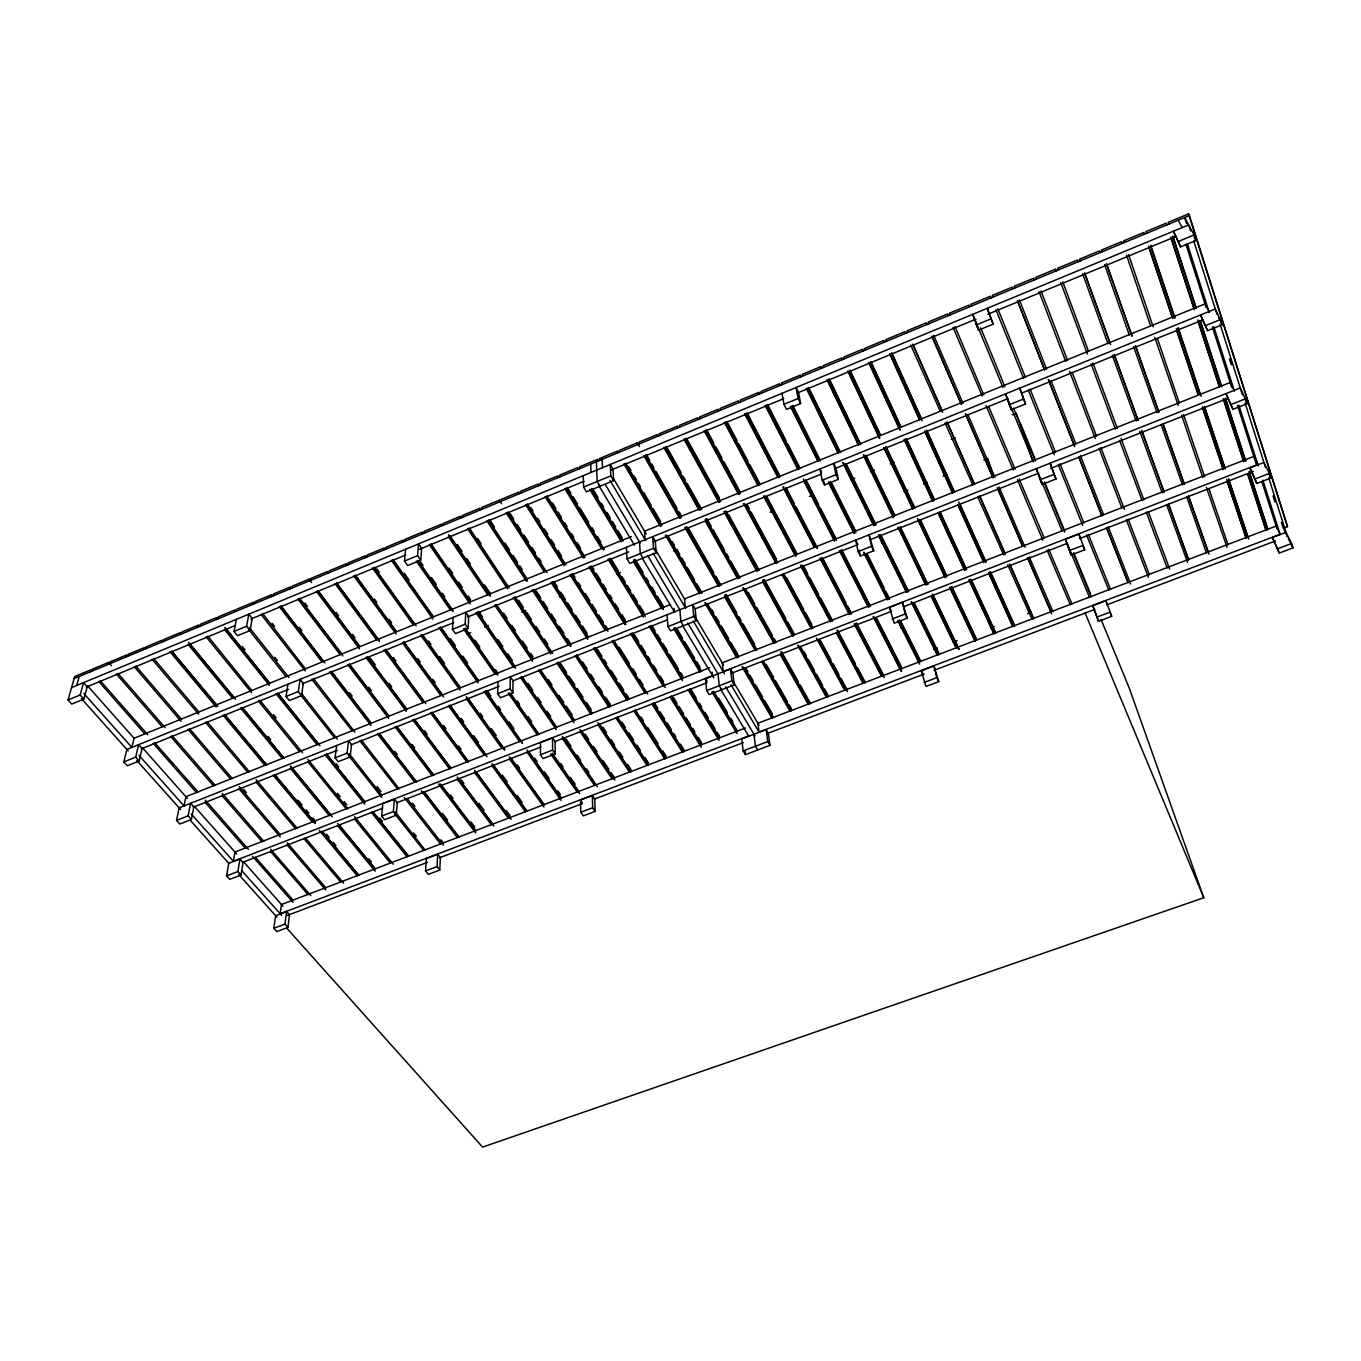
<?xml version="1.0" encoding="UTF-8"?>
<svg xmlns="http://www.w3.org/2000/svg" width="1361" height="1361" viewBox="0 0 1361 1361"><rect width="100%" height="100%" fill="white"/><g stroke="black" fill="none" stroke-linecap="round" stroke-linejoin="round"><path stroke-width="1.5" d="M540.147 485.077L540.147 483.206L558.01 475.789L558.027 477.66M540.453 754.76L540.453 742.579L552.498 737.917L555.118 741.728L555.22 753.892L543.107 758.553L540.453 754.76L552.583 750.081L552.498 737.917M538.361 485.826L538.361 483.938L520.582 491.321L520.565 493.209M518.779 493.958L518.813 492.07L501.103 499.419L501.052 501.307M512.859 692.885L513.063 680.823L510.29 676.791L510.069 688.853L512.859 692.885L500.457 697.768L497.65 693.753L497.956 681.674M499.283 502.039L499.334 500.15L481.709 507.466L481.641 509.371M479.872 510.103L479.957 508.197L462.4 515.496L462.298 517.401M468.15 628.493L468.694 616.55L465.751 612.297L465.19 624.223L468.15 628.493L455.442 633.614L452.447 629.36L453.128 617.401M460.545 518.133L460.647 516.227L443.159 523.492L443.04 525.397M439.756 870.053L440.437 857.634L437.732 854.198L426.35 858.519L425.568 870.955L428.324 874.374L439.756 870.053L437.034 866.617L437.732 854.198M441.287 526.129L441.406 524.206L424.003 531.436L423.849 533.359M422.114 534.073L422.267 532.168L404.932 539.364L404.761 541.287M420.719 560.188L421.638 548.415L418.525 543.89L417.572 555.645L420.719 560.188L407.688 565.564L404.523 561.038L405.578 549.249M396.272 815.154L397.276 802.786L394.418 799.145L382.781 803.653L381.658 816.056L384.568 819.679L396.272 815.154L393.38 811.53L394.418 799.145M403.026 542.001L403.196 540.079L385.929 547.258L385.741 549.181M384.006 549.895L384.21 547.973L367.011 555.101L366.789 557.04M350.151 756.971L351.529 744.654L348.501 740.809L347.106 753.126L350.151 756.971L338.191 761.684L335.129 757.856L336.592 745.522M365.071 557.755L365.309 555.815L348.178 562.927L347.94 564.883M346.221 565.581L346.477 563.641L329.43 570.718L329.158 572.675M287.851 927.419L289.536 914.813L286.627 911.53L275.62 915.715L273.833 928.321L276.793 931.605L287.851 927.419L284.908 924.136L286.627 911.53M327.457 573.372L327.712 571.433L310.733 578.476L310.444 580.432M301.547 695.607L303.299 683.392L300.101 679.326L298.314 691.524L301.547 695.607L289.298 700.541L286.048 696.475L287.92 684.243M308.76 581.147L309.049 579.191L292.139 586.217L291.815 588.173M290.131 588.871L290.454 586.914L273.612 593.906L273.272 595.88M241.016 875.004L243.058 862.415L239.978 858.961L228.733 863.316L226.589 875.906L229.703 879.359L241.016 875.004L237.903 871.533L239.978 858.961M271.588 596.577L271.928 594.604L255.153 601.562L254.796 603.535M253.112 604.233L253.486 602.26L236.78 609.201L236.389 611.174M250.016 630.568L252.227 618.489L248.825 614.185L246.596 626.247L250.016 630.568L237.477 635.74L234.041 631.436L236.355 619.34M234.721 611.872L235.113 609.898L218.475 616.805L218.066 618.779M191.408 819.492L193.857 806.954L190.608 803.296L188.124 815.817L191.408 819.492L179.856 824.034L176.556 820.394L179.125 807.839L1240.296 387.936L1247.391 403.605L1232.93 409.304L1225.938 393.618L1232.93 409.304M184.024 805.899L185.879 796.712L669.68 604.811M216.416 619.476L216.807 617.486L200.254 624.376L199.829 626.366M198.162 627.047L198.587 625.056L182.102 631.912L181.642 633.903M179.992 634.583L180.452 632.593L164.018 639.415L163.541 641.422M139.145 761.003L142.037 748.533L138.618 744.671L135.675 757.124L123.851 761.905L127.339 765.767L139.145 761.003L135.675 757.124M161.908 642.103L162.384 640.095L146.018 646.9L145.525 648.908M131.881 747.393L134.058 738.257L631.419 536.54M123.851 761.905L126.862 749.418L1215.305 308.998L1222.467 324.684L1207.598 330.672L1200.521 314.986L1207.598 330.672M143.892 649.588L144.385 647.581L128.087 654.352L127.56 656.359M125.944 657.04L126.454 655.015L110.224 661.769L109.68 663.777M108.063 664.457L108.591 662.433L111.364 665.631M83.821 699.112L87.223 686.727L83.582 682.627L80.146 694.995L68.05 699.996L71.742 704.079L83.821 699.112L80.146 694.995M91.885 671.177L92.429 669.153L108.591 662.433M90.268 671.841L90.813 669.816L74.719 676.519L68.05 699.996M76.692 685.485L79.244 676.417M639.5 446.493L637.39 442.818L619.238 450.355L619.34 452.209M1283.865 528.017L1287.506 526.639L1189.429 215.548L1188.527 213.898L1168.163 222.37L1169.031 224.004M74.14 678.544L1189.429 215.548M71.572 687.611L1188.663 224.888L1190.586 230.945M86.219 687.135L235.164 625.533M250.849 619.051L405.68 555.016M419.392 549.351L584.022 481.267M611.191 470.021L783.8 398.637M797.529 392.955L976.024 319.137M987.797 314.272L1176.091 236.389M234.041 631.436L246.596 626.247M404.523 561.038L417.572 555.645M583.597 487.085L610.766 475.857L610.221 464.492L613.028 469.256L613.59 480.654L586.472 491.831L583.597 487.085L583.274 475.652M783.97 404.336L798.124 398.484L796.049 387.511L798.55 392.529L800.625 403.536L786.505 409.355L783.97 404.336L782.014 393.312M976.279 324.922L991.012 318.831L987.32 308.284L993.173 324.139L978.457 330.213L972.707 314.323L1002.989 387.494M1178.779 241.288L1194.124 234.943L1195.894 240.557L1180.582 246.868L1173.437 231.183L1180.582 246.868M141.221 748.873L288.651 689.312M302.414 683.749L453.774 622.589M467.538 617.026L628.731 551.903M653.688 541.814L820.972 474.223M834.752 468.66L1007.94 398.688M1033.526 461.906L1005.49 393.89L1011.257 409.746L1025.565 403.996L1021.72 393.108L1202.784 319.954M286.048 696.475L298.314 691.524M452.447 629.36L465.19 624.223M627.064 558.929L653.535 548.245L652.668 536.659L655.321 541.151L656.189 552.753L629.769 563.403L627.064 558.929L626.4 547.292M822.18 480.229L835.96 474.666L833.664 463.42L835.994 468.15L838.308 479.412L824.562 484.941L822.18 480.229L819.985 468.95L821.568 472.097M1009.216 404.778L1023.54 399.011L1019.695 388.14L1021.72 393.108M1205.897 325.449L1220.817 319.427M466.789 634.226L470.719 632.644M484.516 627.098L488.446 625.499M521.926 612.042L525.873 610.46M559.354 596.986L563.301 595.403M616.465 574.019L620.412 572.437M673.593 551.035L677.523 549.453M770.105 512.229L774.035 510.647M809.489 496.374L813.436 494.792M850.846 479.752L854.793 478.17M870.547 471.825L874.494 470.243M890.247 463.897L894.194 462.315M951.305 439.348L955.235 437.766M1012.363 414.782L1016.293 413.2L1032.829 461.175M904.146 491.729L908.025 490.181M923.575 483.989L927.453 482.44M943.003 476.231L946.899 474.683M983.816 459.967L987.712 458.419L993.36 476.452M193.194 807.209L337.324 750.268M351.138 744.807L499.215 686.301M513.029 680.84L667.009 619.987M695.692 608.656L857.311 544.808M871.108 539.347L1038.63 473.152M1050.454 468.473L1227.843 398.382M176.556 820.394L188.124 815.817M335.129 757.856L347.106 753.126M497.65 693.753L510.069 688.853M667.979 626.57L693.787 616.397L692.647 604.641L695.148 608.877L696.305 620.65L670.531 630.789L667.979 626.57L667.043 614.764M858.11 551.579L871.533 546.305L869.033 534.839L873.745 550.763L860.356 556.037L858.11 551.579L855.712 540.113L857.94 544.553M1040.144 479.787L1054.077 474.308L1050.114 463.182L1055.983 478.987L1042.084 484.465L1036.299 468.66L1042.084 484.465M1231.348 404.387L1245.842 398.671M709.642 667.724L234.926 852.037L233.377 861.275L712.535 675.685L712.16 672.198M705.508 678.663L730.5 668.983L732.847 672.98L734.242 684.889L709.115 694.569L706.699 690.588L705.508 678.663L707.108 681.317M889.499 607.397L902.479 602.379L907.243 618.2L894.194 623.236L889.499 607.397L890.911 610.187M1078.865 534.073L1084.7 549.793L1071.175 555.016L1065.408 539.279L1078.865 534.073L1080.634 538.48M1249.908 467.827L1263.876 462.417L1269.422 473.39L1270.902 478.034L1256.849 483.444L1249.908 467.827L1256.849 483.444M242.394 862.432L382.764 808.145M396.612 802.786L540.929 746.968M554.778 741.609L707.005 682.729M731.503 673.253L891.625 611.31M903.483 606.734L1067.551 543.26M1079.409 538.684L1253.379 471.399M226.589 875.906L237.903 871.533M381.658 816.056L393.38 811.53M706.699 690.588L731.878 680.874L730.5 668.983M892.084 619.034L905.15 613.998L902.479 602.379M1069.355 550.61L1082.914 545.387L1084.7 549.793M1255.352 478.834L1269.422 473.39M933.527 649.537L937.457 648.057M953.125 642.069L957.055 640.589M990.366 627.88L994.279 626.383M1027.589 613.692L1031.519 612.195M745.556 727.948L281.438 904.504L280.162 913.758L748.601 735.995M580.518 800.013L592.29 795.556L594.774 799.145L595.148 811.377L583.308 815.851L580.79 812.262L580.518 800.013L582.185 802.412M766.141 729.581L741.745 738.836L743.157 750.864L745.437 754.623L769.969 745.369L768.37 733.375L766.141 729.581L767.74 741.575L769.969 745.369M921.295 670.718L933.935 665.92L938.733 681.64L926.007 686.437L921.295 670.718L923.268 674.665M1105.864 600.677L1111.682 616.329L1098.514 621.296L1092.764 605.645L1105.864 600.677L1107.548 604.828M1272.416 537.476L1286.009 532.321L1291.572 543.498L1292.95 547.871L1279.272 553.042L1272.416 537.476L1279.272 553.042M287.052 915.528L427.422 862.33M439.348 857.821L582.406 803.602M594.281 799.094L743.361 742.596M767.213 733.562L924.187 674.069M934.02 670.344L1094.856 609.388M1106.782 604.879L1275.563 540.912M273.833 928.321L284.908 924.136M425.568 870.955L437.034 866.617M580.79 812.262L592.647 807.771L592.29 795.556M743.157 750.864L767.74 741.575M924.017 682.473L936.759 677.659L933.935 665.92M1096.796 617.145L1109.998 612.161L1111.682 616.329M1277.877 548.687L1291.572 543.498M1101.066 619.459L1129.307 688.224L1203.787 897.75L482.594 1147.102L286.848 928.253M81.49 698.686L128.223 750.949M136.729 760.459L180.639 809.54M190.557 820.632L228.818 863.384M238.719 874.477L276.981 917.229M83.753 693.412L131.83 747.342M138.89 755.27L184.126 806.018M191.203 813.946L233.599 861.53M242.088 871.04L281.676 915.443M87.665 685.927L134.024 738.223M142.463 747.733L187.41 798.448M194.436 806.375L236.593 853.908M243.602 861.836L282.952 906.205M100.255 680.721L147.788 734.804M154.763 742.749L198.349 792.221M205.341 800.166L248.4 849.315M255.392 857.277L293.313 900.302M98.655 681.385L144.81 733.851M153.198 743.378L196.545 792.663M204.933 802.207L245.49 848.311M252.483 856.256L293.04 902.36M116.4 674.035L162.197 726.774M170.533 736.369L213.558 785.909M221.894 795.487L262.146 841.83M270.482 851.425L307.96 894.568M118.016 673.372L165.174 727.727M172.115 735.723L215.344 785.467M222.268 793.446L263.864 841.387M270.601 849.247L310.835 895.606M134.212 666.669L181.047 721.279M187.937 729.309L230.638 779.104M238.907 788.751L280.247 836.947M287.137 844.977L325.704 889.941M243.568 789.312L246.324 792.527M135.828 666.005L181.489 719.271M189.519 728.679L232.391 778.679M239.264 786.709L280.383 834.735M287.273 842.782L325.942 887.899M153.725 658.588L198.995 712.143M207.008 721.602L249.505 771.874M256.191 779.751L297.293 828.373M305.374 837.9L343.618 883.136M152.092 659.268L198.57 714.168M205.409 722.249L247.787 772.299M255.987 781.98L295.643 828.815M303.843 838.495L340.76 882.098M171.673 651.17L217.777 706.376M224.548 714.491L266.569 764.831M274.701 774.562L315.378 823.286M171.86 651.46L216.569 705.015M224.701 714.746L266.688 765.052M274.82 774.783L315.463 823.456M170.04 651.834L216.161 707.022M222.949 715.137L265.004 765.443M273.153 775.192L312.486 822.248M319.274 830.363L357.245 875.821M298.042 800.149L302.108 805.014M306.157 809.88L308.862 813.129M312.928 817.995L315.633 821.244M326.47 834.225L329.175 837.474M333.241 842.357L335.946 845.589M268.049 736.352L270.737 739.618M368.78 858.74L371.468 862.006M189.723 643.702L235.436 699.197M242.173 707.363L283.854 757.958M290.591 766.107L332.271 816.719M339.008 824.868L375.313 868.947M188.516 642.375L234.211 697.836M242.275 707.618L283.939 758.196M290.659 766.345L330.978 815.273M337.698 823.439L375.33 869.101M188.073 644.382L232.493 698.21M240.557 708.009L282.288 758.587M290.352 768.37L329.396 815.681M337.46 825.464L375.143 871.142M273.527 714.593L276.181 717.876M337.477 793.327L340.131 796.61M344.129 801.527L346.8 804.81M207.825 636.199L251.921 690.639M259.849 700.2L302.55 752.701M307.926 759.506L347.923 808.689M354.575 816.685L393.261 864.269M206.174 636.88L251.564 692.647M258.25 700.847L299.624 751.68M307.637 761.531L346.357 809.08M354.37 818.914L390.42 863.197M242.258 646.475L244.912 649.775M336.082 763.555L338.719 766.855M379.685 817.961L382.322 821.261M226.011 628.68L269.682 683.103M277.61 693.004L319.954 745.777M326.572 754.028L364.935 801.85M372.88 811.751L408.606 856.273L372.863 811.973M224.752 627.387L269.716 683.409M277.644 693.31L318.644 744.399M326.572 754.283L364.918 802.071M224.361 629.36L269.376 685.417M275.994 693.651L317.045 744.756M324.99 754.657L364.714 804.096M371.332 812.347L407.092 856.852M274.786 657.261L277.406 660.578M376.997 786.539L380.927 791.524M413.676 832.949L416.313 836.266M249.522 627.761L288.889 677.489M302.006 694.076L337.409 739.108M349.25 753.756L381.982 795.436M395.166 811.768L425.261 850.115M249.165 630.092L285.946 676.502M300.39 694.722L334.534 737.815M348.977 756.035L381.795 797.461M394.928 814.031L423.815 850.489M272.047 623.236L274.65 626.553M412.383 803.16L414.969 806.495M440.964 839.822L443.567 843.139M262.605 613.539L305.493 668.88M313.336 678.527L354.915 732.15M361.482 740.197L399.113 788.768M407.024 798.516L443.448 845.181M260.938 614.236L305.204 670.871M311.72 679.19L352.074 730.823M359.882 740.826L397.65 789.125M404.166 797.461L440.624 844.092M299.369 627.404L301.938 630.755M349.607 692.715L352.193 696.066M394.69 751.34L397.276 754.674M442.359 813.3L447.514 820.002M281.012 605.917L324.871 662.875M331.318 671.262L371.298 723.184M379.038 733.239L416.449 781.809M424.19 791.864L459.014 837.1M280.944 606.325L323.493 661.565M331.233 671.602L371.196 723.491M378.936 733.545L416.313 782.082M424.054 792.136L458.861 837.321M279.328 606.615L321.928 661.871M329.685 671.926L370.992 725.498M377.439 733.868L414.884 782.422M421.332 790.792L457.483 837.678M304.898 603.042L307.45 606.411M368.746 687.22L371.298 690.588M412.162 744.45L414.714 747.818M450.474 794.96L453.026 798.329M470.906 821.891L474.734 826.944M299.488 598.279L341.679 653.841M349.352 663.947L388.991 716.158M396.663 726.247L433.751 775.09M441.423 785.195L475.942 830.652M299.386 598.687L342.836 655.9M349.233 664.321L388.855 716.481M396.51 726.57L433.581 775.379M439.96 783.783L475.755 830.908M297.804 598.976L340.029 654.522M347.718 664.61L388.668 718.472M395.064 726.893L432.169 775.702M438.565 784.123L475.67 832.932M336.048 612.331L338.583 615.716M352.499 634.328L355.034 637.714M370.226 658.026L375.279 664.797M389.212 683.409L391.73 686.795M424.632 730.789L427.167 734.174M461.345 779.87L463.88 783.255M479.055 803.551L484.125 810.322M318.049 590.589L359.865 646.458M367.47 656.614L406.752 709.081M414.356 719.237L451.103 768.336M458.708 778.492L492.92 824.188M309.049 579.191L311.584 582.576M317.913 591.031L359.712 646.849M367.317 656.989L406.582 709.438M414.169 719.578L450.899 768.642M457.245 777.097L493.975 826.144M316.364 591.286L359.474 648.823M365.82 657.278L406.412 711.429M412.74 719.884L449.521 768.948M457.143 779.104L491.372 824.783M393.38 657.482L395.881 660.885M443.55 725.532L446.051 728.935M458.589 745.947L461.107 749.35M506.258 810.578L510.018 815.681M336.694 582.882L379.379 640.742M385.656 649.248L425.84 703.705M432.118 712.211L468.541 761.548M476.078 771.755L511.226 819.407M336.507 583.325L379.175 641.15M385.452 649.639L424.36 702.361M431.896 712.552L468.303 761.871M474.581 770.377L509.712 817.978M334.993 583.58L376.47 639.704M384.006 649.912L422.965 702.65M430.501 712.841L466.959 762.177M474.496 772.367L508.419 818.301M355.408 575.142L396.459 631.589M403.928 641.848L442.495 694.876M449.964 705.134L486.03 754.743M493.499 765.018L527.098 811.19M355.17 575.601L396.221 632.014M403.673 642.273L443.482 696.968M449.691 705.508L487 756.784M491.967 763.623L526.792 811.479M353.69 575.839L396.034 633.971M402.261 642.528L440.862 695.522M448.33 705.781L484.448 755.372M491.916 765.631L525.533 811.785M374.275 598.84L376.759 602.26M389.178 619.357L391.679 622.777M417.759 658.69L420.243 662.109M432.679 679.224L435.163 682.644M461.26 718.54L463.744 721.959M473.679 735.655L478.647 742.494M502.26 774.987L507.228 781.826M517.163 795.505L522.131 802.344M374.19 567.367L416.092 625.822M422.25 634.43L460.46 687.73M467.861 698.04L504.829 749.639M510.987 758.23L544.264 804.657M373.935 567.843L414.578 624.546M421.978 634.855L460.171 688.122M466.33 696.713L504.506 749.979M509.439 756.852L543.941 804.963M372.489 568.064L413.183 624.784M420.583 635.094L460.052 690.095M466.228 698.686L502.005 748.533M509.405 758.843L543.941 806.971M376.861 568.864L379.328 572.3M428.562 641.065L431.029 644.502M439.637 656.529L444.571 663.402M480.263 713.266L482.73 716.703M491.338 728.73L496.255 735.603M517.18 764.831L519.647 768.267M391.339 560.273L432.883 619.017M438.991 627.642L478.085 682.933M484.193 691.575L519.63 741.677M526.962 752.055L561.157 800.421M404.217 573.168L409.1 580.092M450.542 638.836L455.425 645.743M462.74 656.121L467.623 663.028M487.119 690.673L490.777 695.862M498.092 706.24L500.525 709.693M509.065 721.789L513.948 728.696M534.669 758.077L537.102 761.531M544.417 771.891L549.3 778.815M557.84 790.911L560.273 794.365M393.057 559.558L433.342 616.601M440.675 626.962L478.511 680.551M485.826 690.929L522.454 742.783M528.561 751.425L561.515 798.107M392.751 560.051L433.019 617.06M440.335 627.421L478.17 680.959M485.486 691.32L522.097 743.14M526.979 750.047L561.14 798.414M552.583 750.081L555.22 753.892M592.647 807.771L595.148 811.377M420.617 561.94L423.033 565.427M431.488 577.574L436.32 584.532M442.359 593.209L444.775 596.696M474.955 640.112L479.787 647.07M495.472 669.646L497.888 673.117M517.197 700.915L519.613 704.386M528.068 716.549L531.692 721.755M560.664 763.453L563.08 766.923M570.327 777.352L575.159 784.293M418.048 560.409L453.111 610.8M465.19 628.17L497.837 675.09M511.124 694.212L538.922 734.174M552.226 753.279L578.816 791.507M417.708 560.919L452.737 611.276M464.833 628.629L496.238 673.78M509.541 692.868L538.531 734.549M553.042 755.389L579.616 793.582M416.33 561.106L450.202 609.745M463.523 628.85L494.979 674.001M508.282 693.106L537.323 734.804M550.627 753.909L577.234 792.119M449.113 568.115L452.686 573.355M458.674 582.083L462.247 587.323M468.235 596.05L470.617 599.538M478.987 611.769L482.577 617.009M498.109 639.704L502.889 646.696M507.67 653.688L512.451 660.663M528 683.375L532.78 690.35M537.561 697.342L541.151 702.582M547.122 711.31L550.712 716.549M566.244 739.244L571.025 746.236M576.996 754.964L580.586 760.204M586.557 768.931L588.956 772.436M431.029 543.839L470.532 601.494M477.711 611.974L514.815 666.124M521.995 676.604L556.7 727.267M563.879 737.747L597.394 786.658M430.637 544.383L470.123 601.987M477.303 612.45L515.581 668.302M521.569 677.029L556.258 727.659M562.246 736.386L595.744 785.246M429.293 544.553L470.021 603.927M476.027 612.654L513.148 666.771M520.344 677.251L556.275 729.632M562.263 738.36L594.604 785.501M448.518 534.737L489.977 596.152M495.897 604.93L532.61 659.319M539.705 669.85L574.053 720.735M579.973 729.496L613.148 778.628M448.398 536.659L487.527 594.57M494.638 605.101L532.593 661.276M538.514 670.054L574.087 722.708M580.024 731.486L612.042 778.883M457.364 544.553L462.094 551.579M466.823 558.588L470.379 563.862M484.567 584.924L490.487 593.702M503.502 613.011L507.058 618.285M511.787 625.294L515.343 630.568M522.437 641.099L527.166 648.125M530.722 653.399L533.087 656.904M548.466 679.717L552.022 684.991M559.116 695.522L563.845 702.548M566.21 706.053L572.13 714.831M585.145 734.14L588.701 739.414M593.43 746.423L596.986 751.697M602.889 760.476L608.809 769.254M611.174 772.759L614.73 778.033M450.134 535.928L490.419 595.642M496.34 604.42L533.07 658.86M540.181 669.391L574.529 720.326M581.64 730.857L614.815 780.023M467.572 528.714L507.483 588.718M513.352 597.53L550.899 653.995M556.768 662.824L590.81 713.998M597.853 724.579L629.531 772.214M477.609 538.446L481.131 543.737M518.609 600.201L523.287 607.261M526.809 612.552L531.488 619.612M536.166 626.672L539.688 631.963M544.366 639.024L547.888 644.314M560.766 663.743L566.618 672.555M568.966 676.094L574.818 684.906M577.149 688.445L583.018 697.257M586.523 702.565L591.201 709.625M602.923 727.267L606.428 732.558M611.123 739.618L614.628 744.909M619.306 751.97L622.828 757.26M627.506 764.321L631.028 769.611M469.324 528L509.184 588.02M515.053 596.85L552.566 653.331M558.435 662.161L592.443 713.351M599.469 723.95L631.13 771.619M468.847 528.578L507.534 586.778M514.56 597.36L550.899 652.038M557.925 662.62L591.916 713.776M597.785 722.606L630.602 771.993M489.824 519.885L494.451 526.996M504.88 542.954L509.524 550.048M512.995 555.373L517.639 562.467M519.953 566.023L522.267 569.561M536.166 590.861L540.81 597.955M543.124 601.494L547.751 608.588M551.239 613.913L555.866 621.007M559.354 626.332L563.981 633.426M567.452 638.751L570.94 644.076M582.525 661.82L587.152 668.914M590.64 674.239L594.111 679.564M598.738 686.659L602.225 691.983M605.696 697.291L610.34 704.403M621.926 722.13L625.397 727.455M628.867 732.779L633.511 739.874M636.982 745.199L640.453 750.523M645.097 757.618L648.568 762.943M488.599 520.021L526.877 578.578M533.835 589.228L570.957 646.016M576.758 654.896L610.409 706.359M617.367 717.009L648.687 764.933M488.072 520.617L527.507 580.909M533.308 589.772L570.429 646.509M576.213 655.39L609.864 706.801M616.822 717.451L648.125 765.324M486.847 520.753L526.316 581.062M532.134 589.925L568.132 644.91M575.091 655.56L608.775 707.005M615.733 717.638L647.087 765.528M499.334 500.15L501.631 503.723M507.381 512.621L545.234 571.45M552.124 582.151L587.697 637.407M594.587 648.108L627.863 699.809M634.753 710.493L665.733 758.621M506.173 512.74L544.094 571.586M550.984 582.287L587.748 639.347M593.498 648.261L626.809 699.979M633.699 710.68L664.729 758.826M510.273 513.692L513.709 519.034M517.163 524.393L520.6 529.735M524.036 535.094L528.612 542.222M532.066 547.564L535.502 552.923M538.939 558.265L541.236 561.838M553.842 581.453L557.278 586.812M560.715 592.154L565.308 599.282M567.588 602.855L572.181 609.983M575.618 615.342L580.211 622.47M582.491 626.043L587.084 633.171M597.394 649.231L601.987 656.359M604.284 659.932L606.581 663.487M611.157 670.633L616.89 679.547M619.187 683.12L623.763 690.248M626.06 693.821L629.497 699.163M640.963 716.992L643.26 720.564M647.836 727.693L658.163 743.752M662.739 750.881L666.192 756.24M507.942 512.008L546.969 572.675M552.702 581.589L588.275 636.897M595.165 647.598L628.459 699.35M635.332 710.051L666.329 758.213M530.79 507.466L533.053 511.055M537.595 518.218L539.858 521.807M544.4 528.97L547.803 534.363M551.205 539.739L554.607 545.115M558.01 550.49L561.413 555.866M572.743 573.798L575.005 577.387M578.408 582.763L580.688 586.353M585.213 593.515L589.755 600.694M592.018 604.284L596.56 611.446M598.823 615.036L603.365 622.215M605.628 625.788L607.891 629.377M619.238 647.309L629.445 663.436M632.848 668.829L636.233 674.205M639.636 679.581L643.038 684.957M654.386 702.888L657.788 708.264M660.051 711.854L664.593 719.016M666.856 722.606L671.398 729.785M673.661 733.375L675.924 736.947M680.466 744.127L683.868 749.503M527.37 503.978L565.972 564.951M571.637 573.917L607.976 631.317M613.641 640.282L647.7 694.093M653.382 703.059L684.022 751.476M526.758 504.608L564.22 563.743M571.025 574.495L606.206 630.058M613.011 640.81L645.931 692.766M652.736 703.518L683.392 751.901M525.601 504.71L564.237 565.666M569.919 574.614L605.152 630.194M611.957 640.946L644.91 692.936M651.732 703.688L682.422 752.089M546.884 495.897L585.043 557.21M590.657 566.227L625.465 622.113M632.202 632.933L664.746 685.229M671.483 696.032L701.8 744.722M546.22 496.544L584.379 557.806M589.994 566.805L625.907 624.461M631.521 633.477L665.206 687.509M670.82 696.526L701.119 745.165M545.098 496.629L583.308 557.908M588.922 566.925L624.886 624.597M630.5 633.597L663.096 685.859M669.833 696.679L701.306 747.138M552.481 503.026L555.849 508.436M558.095 512.042L561.447 517.452M564.815 522.862L567.061 526.452M571.552 533.665L573.781 537.272M577.149 542.682L580.518 548.092M591.729 566.108L593.974 569.715M596.203 573.321L600.694 580.535M602.94 584.141L606.308 589.551M609.66 594.944L611.906 598.551M615.274 603.961L618.643 609.371M621.994 614.781L625.362 620.191M634.328 634.6L638.819 641.814M641.065 645.42L645.539 652.634M647.785 656.24L650.031 659.83M653.399 665.24L656.768 670.65M660.119 676.06L663.487 681.47M673.576 697.683L676.944 703.093M679.19 706.699L683.664 713.913M685.91 717.519L690.401 724.715M692.647 728.322L694.876 731.929M698.244 737.339L701.613 742.749M567.554 487.731L570.871 493.158M573.1 496.782L577.523 504.029M579.752 507.653L588.615 522.148M591.933 527.592L594.162 531.215M597.479 536.642L600.813 542.086M610.783 558.401L618.54 571.076M621.875 576.52L625.192 581.947M627.421 585.57L630.738 591.014M632.95 594.638L637.39 601.885M639.602 605.509L644.042 612.756M651.8 625.431L655.134 630.875M657.346 634.498L660.663 639.925M662.892 643.549L667.315 650.796M669.544 654.42L678.407 668.931M680.619 672.555L682.848 676.179M690.605 688.853L696.151 697.921M699.469 703.348L701.681 706.971M705.015 712.415L708.332 717.842M710.561 721.466L714.984 728.713M717.213 732.337L719.425 735.961M566.482 487.799L604.216 549.419M609.762 558.486L645.267 616.482M650.83 625.55L683.001 678.118M689.67 688.989L719.629 737.934M565.768 488.463L603.501 550.048M609.048 559.099L643.447 615.24M650.116 626.111L682.286 678.629M688.955 689.5L718.914 738.394M564.696 488.531L601.358 548.313M608.027 559.184L643.566 617.162M649.129 626.23L682.456 680.585M688.003 689.636L719.118 740.367M590.895 489.45L621.603 540.419M633.665 560.46L663.283 609.609M674.256 627.812L700.575 671.517M712.637 691.541L736.777 731.606M589.772 489.365L621.399 541.831M633.392 561.719L661.752 608.758M673.746 628.663L699.928 672.079M711.922 691.966L737.016 733.579M592.664 488.701L598.142 497.82M601.443 503.281L603.621 506.921M606.921 512.382L610.204 517.86M612.399 521.501L615.682 526.962M617.877 530.603L622.249 537.884M635.4 559.745L643.072 572.505M646.356 577.966L648.551 581.606M651.834 587.067L655.134 592.545M657.312 596.186L663.896 607.108M677.046 628.969L682.524 638.071M684.702 641.729L694.569 658.112M696.764 661.752L700.047 667.23M718.676 698.193L727.437 712.773M730.738 718.234L732.916 721.874M591.559 488.633L623.151 541.117M634.039 559.218L663.47 608.078M675.447 627.982L701.595 671.432M713.572 691.337L737.543 731.146M600.014 486.251L597.156 481.488L596.407 461.736M642.97 558.095L640.282 553.604L639.517 541.984M683.392 625.72L680.874 621.501L679.837 609.711M721.67 689.738L719.271 685.74L717.996 673.831M757.686 749.996L755.44 746.219L753.926 734.208M598.585 485.179L634.481 545.2M642.086 557.925L674.716 612.467M682.337 625.192L713.879 677.931M720.411 688.836L748.686 736.131M605.39 484.652L640.078 542.92M647.666 555.662L680.177 610.306M687.764 623.049L718.115 674.052M725.702 686.795L754.981 735.961M610.766 475.857L613.59 480.654M653.535 548.245L656.189 552.753M693.787 616.397L696.305 620.65M731.878 680.874L734.242 684.889M610.034 480.45L645.692 540.657M653.246 553.417L685.655 608.146M693.208 620.905L724.528 673.797M731.01 684.753L759.098 732.167M612.875 477.558L646.186 534.005M654.794 548.568L684.889 599.555M694.552 615.955L723.576 665.104M733.256 681.504L759.047 725.209M624.869 463.897L661.021 526.044M666.346 535.179L699.316 591.831M705.696 602.804L737.611 657.635M742.919 666.771L772.708 717.945M623.916 463.931L660.119 526.095M665.427 535.247L699.503 593.753M704.828 602.889L736.777 657.737M742.102 666.873L771.908 718.081M628.799 466.806L630.926 470.464M634.107 475.959L636.233 479.616M638.36 483.274L640.487 486.932M643.668 492.41L651.102 505.203M653.229 508.861L660.663 521.671M672.351 541.78L674.478 545.438M677.659 550.916L679.785 554.573M681.912 558.231L685.11 563.726M687.22 567.384L694.671 580.177M696.798 583.835L702.106 592.988M711.667 609.439L713.793 613.096M715.92 616.754L719.101 622.232M721.228 625.89L728.662 638.7M730.789 642.358L738.223 655.151M745.658 667.945L747.784 671.602M749.911 675.26L753.092 680.755M755.219 684.413L762.653 697.206M764.78 700.864L772.231 713.657M625.72 463.182L661.871 525.38M668.268 536.353L701.238 593.056M707.618 604.029L738.462 657.091M744.841 668.064L773.558 717.451M646.56 454.931L649.707 460.443M651.8 464.118L653.909 467.793M656.002 471.467L676.995 508.231M679.088 511.906L681.198 515.581M688.53 528.459L713.725 572.573M715.818 576.247L721.058 585.434M726.315 594.638L736.811 613.011M738.904 616.686L740.996 620.361M743.106 624.053L754.64 644.263M766.192 664.491L773.524 677.353M775.634 681.027L787.168 701.255M789.278 704.93L791.37 708.605M645.641 454.931L681.368 517.469M686.607 526.656L720.224 585.502M725.481 594.706L757.005 649.877M763.3 660.902L791.66 710.561M644.757 455.68L680.466 518.15M685.723 527.336L719.34 586.132M724.596 595.318L756.104 650.439M762.415 661.463L790.775 711.071M643.838 455.68L679.581 518.184M684.838 527.37L718.506 586.2M724.818 597.224L755.304 650.524M761.616 661.565L790.009 711.191M663.845 447.412L699.146 510.239M705.372 521.331L737.577 578.612M742.766 587.85L773.916 643.294M780.142 654.386L808.179 704.266M666.533 446.663L681.044 472.522M683.12 476.231L685.195 479.923M687.254 483.614L701.766 509.49M706.954 518.728L711.088 526.129M713.164 529.82L724.562 550.15M726.638 553.842L728.713 557.551M730.772 561.242L740.112 577.864M748.397 592.664L754.606 603.74M756.682 607.448L772.231 635.162M774.29 638.853L776.365 642.562M781.554 651.8L798.124 681.368M800.2 685.059L810.561 703.535M665.665 446.646L700.932 509.507M706.121 518.762L739.312 577.915M745.539 589.024L775.617 642.63M780.789 651.885L809.846 703.637M664.712 447.412L699.979 510.222M705.168 519.443L738.377 578.561M743.548 587.799L774.681 643.209M780.908 654.301L808.91 704.164M684.77 439.11L719.595 502.26M724.715 511.532L757.482 570.957M762.602 580.245L793.327 635.961M798.448 645.25L827.114 697.24M683.937 439.093L718.795 502.26M723.916 511.549L756.716 571.008M762.875 582.151L792.595 636.029M797.716 645.318L826.433 697.342M686.59 438.361L719.323 497.803M728.526 514.526L759.217 570.276M764.338 579.565L785.807 618.575M787.866 622.3L793.99 633.443M804.232 652.021L806.273 655.747M808.315 659.456L814.456 670.599M816.498 674.324L822.639 685.468M824.681 689.176L827.743 694.756M685.757 438.327L720.581 501.529M725.702 510.834L758.468 570.31M763.572 579.599L794.297 635.366M800.438 646.509L828.083 696.696M1194.124 234.943L1184.665 217.522L1186.588 223.578M1194.073 237.188L1195.894 240.557M706.75 430.025L713.81 443.091M715.835 446.833L721.891 458.045M723.899 461.77L740.061 491.661M747.121 504.727L749.145 508.47M751.153 512.212L776.399 558.912M786.488 577.591L803.653 609.337M805.661 613.079L811.717 624.291M820.802 641.099L830.908 659.779M832.915 663.505L838.971 674.716M840.996 678.458L847.052 689.653M705.951 429.974L740.299 493.516M746.372 504.727L777.692 562.654M783.749 573.866L813.061 628.067M819.118 639.279L847.41 691.609M704.913 430.774L739.278 494.264M744.331 503.587L776.672 563.335M782.728 574.546L812.041 628.68M818.097 639.891L845.385 690.299M704.113 430.739L738.513 494.247M743.565 503.587L775.94 563.352M782.014 574.563L811.343 628.731M816.413 638.071L844.739 690.367M1178.201 220.21L1182.165 227.576M724.341 422.284L758.043 485.69M763.997 496.884L795.709 556.564M800.676 565.904L830.414 621.858M836.369 633.035L863.129 683.392M727.982 423.526L736.93 440.42M738.938 444.179L747.887 461.09M749.877 464.833L759.846 483.614M766.821 496.765L796.695 553.093M803.653 566.244L807.651 573.764M809.642 577.506L818.607 594.417M820.598 598.177L832.541 620.701M837.525 630.092L855.44 663.896M857.447 667.656L865.409 682.678M726.179 421.519L759.846 484.958M765.784 496.153L796.491 554.012M802.429 565.206L832.132 621.177M837.083 630.517L864.796 682.763M725.141 422.403L758.043 484.346M764.031 495.608L795.93 555.679M800.914 565.053L830.822 621.365M836.811 632.627L863.742 683.307M1218.793 317.708L1222.467 324.684M1167.006 224.854L1166.139 223.204L1145.86 231.625L1146.694 233.292M1208.976 311.55L1204.995 303.911L644.536 531.215L645.131 539.705M745.403 413.914L778.611 477.643M783.494 487.017L814.763 546.986M820.615 558.231L849.927 614.474M854.81 623.831L882.149 676.315M744.688 413.863L777.931 477.609M782.83 486.983L814.116 546.986M819.985 558.248L849.315 614.491M854.198 623.882L881.588 676.383M747.257 413.149L779.445 475.023M786.284 488.157L794.075 503.162M796.032 506.904L817.502 548.16M823.354 559.422L845.793 602.549M847.733 606.291L851.646 613.794M856.511 623.168L883.833 675.685M746.543 413.081L779.751 476.877M785.603 488.123L816.855 548.16M821.738 557.551L851.033 613.828M855.916 623.202L884.242 677.625M1244.617 398.229L1247.391 403.605M1234.155 390.369L1230.14 382.509L684.515 598.925L685.298 607.55M766.992 404.625L799.741 468.762M805.508 480.076L836.317 540.436M841.132 549.861L870.019 606.445M875.786 617.758L901.782 668.693M765.801 405.476L798.55 469.545M803.364 478.97L834.191 539.262M839.958 550.576L868.862 607.108M873.677 616.533L901.611 671.177M765.137 405.391L797.92 469.494M803.705 480.807L834.548 541.134M839.363 550.559L868.284 607.125M873.116 616.55L901.067 671.211M767.672 404.693L785.943 440.522M787.866 444.298L799.4 466.908M807.107 481.998L818.641 504.625M820.564 508.402L835.96 538.565M841.727 549.878L870.581 606.428M876.348 617.741L901.373 666.754M1269.047 474.36L1270.902 478.034M1144.669 234.126L1143.835 232.476L1123.659 240.846L1124.458 242.513M1287.506 526.639L1188.527 213.898M792.902 405.697L820.394 460.664M831.775 483.41L855.474 530.79M866.855 553.536L883.918 587.663M885.807 591.457L889.601 599.027M900.982 621.773L920.887 661.582M792.289 405.612L819.798 460.596M830.244 481.454L855.865 532.661M866.294 553.519L889.073 599.027M899.519 619.901L920.393 661.616M791.047 406.463L818.573 461.413M829.019 482.253L854.64 533.393M864.133 552.345L887.865 599.708M898.311 620.548L919.202 662.229M790.418 406.378L817.978 461.345M828.424 482.185L854.079 533.376M863.589 552.328L887.338 599.708M897.801 620.565L919.645 664.151M1284.069 529.888L1287.319 536.455M1288.323 538.548L1292.95 547.871M798.124 398.484L800.625 403.536M835.96 474.666L838.308 479.412M871.533 546.305L873.745 550.763M905.15 613.998L907.243 618.2M936.759 677.659L938.733 681.64M808.757 387.698L840.503 452.498M846.117 463.931L876.008 524.904M881.605 536.336L908.706 591.61M914.303 603.042L939.532 654.488M808.162 387.579L839.958 452.413M845.572 463.846L875.48 524.853M880.159 534.397L908.212 591.593M913.826 603.025L939.056 654.505M806.869 388.48L838.682 453.23M843.361 462.757L874.221 525.618M878.9 535.145L906.953 592.29M911.632 601.8L937.831 655.134M806.29 388.361L838.121 453.162M842.799 462.689L873.694 525.567M878.372 535.094L906.46 592.273M911.155 601.8L937.355 655.151M826.995 379.787L858.349 444.928M863.878 456.428L893.394 517.741M898.005 527.319L925.667 584.805M931.196 596.288L956.102 648.023M1122.451 243.347L1121.651 241.68L1101.559 250.033L1102.325 251.7M829.427 379.141L860.713 444.281M866.225 455.782L894.755 515.173M900.267 526.673L927.879 584.158M933.391 595.642L959.148 649.299M828.849 378.936L859.948 443.669M865.443 455.101L894.704 516.023M900.199 527.456L927.641 584.567M932.217 594.094L958.739 649.299M827.539 379.923L858.876 445.03M863.469 454.608L892.952 515.887M898.481 527.37L926.126 584.822M931.656 596.322L956.528 648.023M848.26 371.247L879.801 438.174M884.293 447.735L913.129 508.929M917.637 518.507L944.67 575.873M950.08 587.357L975.31 640.895M847.767 371.111L879.325 438.072M883.833 447.65L912.704 508.878M918.114 520.344L945.163 577.745M949.672 587.323L974.918 640.895M850.149 370.464L880.737 435.52M886.147 446.986L914.932 508.214M920.342 519.698L946.422 575.193M951.832 586.676L976.126 638.326M849.655 370.328L880.278 435.418M885.688 446.901L914.507 508.146M919.9 519.647L946.916 577.064M951.424 586.642L976.637 640.248M869.101 362.604L900.148 429.906M904.589 439.518L932.965 501.052M938.29 512.587L964.898 570.276M969.321 579.888L994.159 633.733M868.658 362.468L899.723 429.787M904.163 439.416L932.557 500.967M937.882 512.519L964.524 570.225M968.964 579.837L993.802 633.716M871.006 361.822L901.118 427.235M906.426 438.769L933.884 498.415M940.077 511.872L966.65 569.596M971.958 581.13L995.878 633.069M870.564 361.669L900.693 427.116M906.018 438.667L934.378 500.253M939.685 511.804L966.276 569.544M970.716 579.157L995.537 633.052M1100.317 252.534L1099.552 250.866L1079.545 259.168L1080.294 260.853M890.043 353.945L919.713 419.681M924.953 431.267L952.87 493.141M958.11 504.744L983.408 560.8M988.647 572.403L1013.077 626.536M889.635 353.775L919.338 419.545M924.578 431.148L952.513 493.039M957.753 504.642L983.952 562.671M989.192 574.274L1012.771 626.502M891.948 353.162L921.584 418.916M926.807 430.518L954.69 492.41M959.913 504.012L986.044 562.042M990.4 571.722L1014.796 625.873M891.557 352.992L922.077 420.719M926.433 430.382L954.333 492.308M958.688 501.988L985.721 561.974M990.076 571.654L1014.489 625.839M910.713 345.048L940.264 411.328M945.061 422.846L972.86 485.179M977.691 496.731L1003.755 555.169M1007.752 564.798L1032.08 619.306M912.993 344.452L942.135 410.563M947.273 422.233L974.68 484.465M979.818 496.136L1004.673 552.532M1010.679 566.142L1033.799 618.643M912.636 344.265L942.646 412.349M946.933 422.08L974.374 484.346M979.512 496.016L1005.235 554.386M1009.522 564.117L1033.543 618.592M1078.286 261.686L1077.555 260.002L1057.65 268.27L1058.348 269.954M932.166 336.405L961.495 404.353M965.681 414.05L992.492 476.18M997.528 487.816L1022.655 546.067M1027.691 557.704L1051.151 612.059M931.86 336.218L961.206 404.2M965.391 413.897L993.071 478M997.256 487.714L1022.417 545.982M1027.436 557.636L1051.764 613.947M933.782 335.418L963.078 403.434M968.113 415.088L994.891 477.269M999.076 486.983L1025.037 547.224M1029.222 556.938L1052.887 611.395M953.108 327.423L982.2 395.932M986.062 405.527L1013.264 469.97M1017.382 479.735L1042.917 540.266M1047.034 550.031L1070.29 604.777M955.048 326.606L983.833 394.996M988.784 406.718L1015.102 469.239M1019.202 479.004L1044.091 537.714M1048.821 549.334L1072.043 604.114M1056.357 270.788L1055.66 269.087L1035.84 277.321L1036.504 279.022M1085.142 613.079L1203.787 897.75M1038.392 473.696L1062.022 530.739M1065.408 539.279L1071.175 555.016M1067.517 544.366L1089.515 597.462M1092.764 605.645L1098.514 621.296M1020.342 423.033L1034.87 458.385M1044.55 481.964L1064.727 531.062M1073.608 552.668L1090.569 593.923M980.669 327.814L1004.894 386.728M1013.571 408.13L1035.381 461.175M1044.261 482.781L1064.625 532.015M1073.353 553.502L1091.114 596.713M991.012 318.831L993.173 324.139M1023.54 399.011L1025.565 403.996M1054.077 474.308L1055.983 478.987M995.895 309.627L1023.659 378.46M1028.236 390.029L1054.265 454.744M1058.212 464.543L1082.675 525.346M1086.622 535.145L1108.807 590.147M997.851 308.811L1025.565 377.678M1030.141 389.263L1055.473 452.209M1060.066 463.812L1083.815 522.794M1088.409 534.448L1110.576 589.466M1034.53 279.856L1033.85 278.154L1014.115 286.337L1014.762 288.056M1017.569 300.951L1044.636 369.937M1048.514 379.787L1074.033 444.826M1101.883 515.768L1078.678 456.65L1101.798 515.632M1106.527 527.592L1128.184 582.763L1106.442 527.456M1017.433 300.696L1044.533 369.716M1048.395 379.566L1074.714 446.612M1019.406 299.896L1046.558 369.154M1051.083 380.774L1075.888 444.077M1080.43 455.731L1103.686 515.053M1108.245 526.758L1130.651 583.971M1039.089 291.747L1065.714 361.363M1069.508 371.281L1095.248 438.463M1099.042 448.364L1121.838 508.01M1126.347 519.749L1148.361 577.234M1041.063 290.931L1067.636 360.597M1072.111 372.251L1096.405 435.928M1100.896 447.633L1124.407 509.269M1128.167 519.034L1149.399 574.699M1012.788 288.872L1012.159 287.154L992.509 295.32L993.122 297.038M1060.797 282.663L1087.388 353.962M1091.08 363.863L1115.459 429.208M1119.576 440.437L1142.066 500.508M1146.336 512.161L1167.16 567.945M1062.771 281.846L1088.596 351.444M1093.002 363.081L1117.347 428.46M1121.022 438.378L1143.869 499.946M1148.31 511.685L1169.694 569.136M1082.624 273.629L1107.922 343.584M1112.294 355.272L1136.163 420.974M1139.752 431.148L1162.175 492.835M1166.564 504.608L1187.541 562.348M1084.615 272.812L1110.61 344.52M1114.234 354.489L1138.051 420.226M1141.675 430.195L1164.063 491.95M1188.612 559.677L1168.384 503.91L1188.544 559.83M1085.329 275.092L1109.861 342.802M1114.2 354.745L1138.017 420.447M1142.338 432.39L1163.995 492.121M991.165 297.855L990.553 296.137L970.988 304.252L971.567 305.987M1106.561 263.728L1132.012 335.844M1135.533 345.847L1158.857 411.958M1163.111 423.969L1184.308 484.074M1188.544 496.084L1209.044 554.182M1106.493 264.051L1131.927 336.116M1135.465 346.119L1158.772 412.196M1163.009 424.207L1184.206 484.261M1188.442 496.272L1208.228 552.328M1104.571 264.544L1129.273 334.908M1133.594 346.647L1156.969 412.706M1161.222 424.717L1182.454 484.788M1186.707 496.799L1206.441 553.008M1128.575 254.524L1153.175 326.844M1157.428 338.566L1179.255 402.839M1183.509 414.595L1204.655 476.826M1208.925 488.633L1227.996 544.825M1126.568 255.358L1150.538 325.636M1154.791 337.358L1178.184 405.357M1181.62 415.36L1202.818 477.558M1206.39 487.357L1227.027 547.36M1007.531 398.841L1011.257 409.746M975.48 321.366L978.457 330.213M969.61 306.803L969.032 305.068L949.57 313.149L950.114 314.884M1150.726 245.354L1174.883 317.793M1178.235 327.848L1201.065 396.255M1204.417 406.327L1225.223 468.694M1228.575 478.749L1248.7 539.109M1150.555 245.712L1174.713 318.1M1178.065 328.154L1200.215 394.503M1204.91 408.589L1225.036 468.916M1228.388 478.97L1247.85 537.272M1148.701 246.188L1172.91 318.593M1176.278 328.647L1198.48 395.013M1202.512 407.075L1223.352 469.409M1226.72 479.48L1246.217 537.799M1149.211 248.553L1172.076 316.875M1176.789 330.944L1198.292 395.268M1202.324 407.33L1223.182 469.63M1227.214 481.692L1246.03 537.969M1170.936 236.984L1194.584 309.781M1197.867 319.903L1219.541 386.626M1223.488 398.756L1243.852 461.447M1247.799 473.577L1266.189 530.195M1171.379 239.383L1193.716 308.079M1198.309 322.234L1219.32 386.898M1223.267 399.028L1243.631 461.685M1247.561 473.798L1265.951 530.382M1172.944 236.065L1196.387 308.437M1200.283 320.498L1221.77 386.83M1225.683 398.875L1245.876 461.192M1249.126 471.246L1268.01 529.531M1172.757 236.525L1195.69 307.28M1200.266 321.434L1221.242 386.15M1225.172 398.28L1245.485 460.954M1249.415 473.084L1267.772 529.701M1187.319 243.738L1209.248 312.418M1213.774 326.555L1234.427 391.185M1238.935 405.34L1258.296 465.938M1262.804 480.076L1280.225 534.618M1185.941 244.385L1206.101 307.382M1212.379 326.98L1231.705 387.409M1237.523 405.544L1256.22 463.965M1262.021 482.1L1277.026 529.004M1229.476 358.76L1231.399 364.816M1273.011 495.965L1274.934 502.022M1281.33 522.199L1283.253 528.255M948.175 315.701L947.613 313.966L928.236 322.013L928.763 323.765M1193.784 241.067L1216.955 314.238M1220.051 324.02L1242.474 394.826M1245.043 402.924L1265.543 467.657M1268.741 477.779L1287.387 536.676M926.824 324.564L926.297 322.812L907.004 330.842L907.498 332.577M905.558 333.394L905.065 331.642L885.858 339.621L886.317 341.373M884.395 342.172L883.935 340.42L864.813 348.365L865.239 350.117M863.333 350.917L862.891 349.148L843.854 357.058L844.262 358.845M842.357 359.627L841.949 357.858L822.98 365.735L823.354 367.504M880.057 535.162L881.911 543.43M899.655 622.028L901.05 628.238M821.466 368.304L821.091 366.517L802.207 374.36L802.565 376.146M859.148 550.286L860.356 556.037M823.83 481.182L824.562 484.941M800.676 376.929L800.319 375.143L781.52 382.951L781.843 384.738M779.972 385.52L779.649 383.734L760.935 391.509L761.224 393.312M759.353 394.078L759.064 392.274L740.418 400.015L740.69 401.835M738.819 402.601L738.564 400.797L720.003 408.504L720.241 410.324M718.387 411.09L718.149 409.27L699.673 416.942L699.894 418.763M744.96 750.626L745.437 754.623M698.04 419.528L697.836 417.708L679.445 425.347L679.615 427.184M677.778 427.949L677.608 426.112L659.285 433.717L659.439 435.554M674.069 608.418L674.358 611.872M657.601 436.32L657.448 434.482L639.211 442.053L639.347 443.907M637.39 442.818L637.526 444.656M617.52 452.958L617.418 451.103L599.333 458.623L599.418 460.477M602.123 459.355L602.481 467.691M597.598 461.226L597.53 459.372L579.514 466.84L579.565 468.711M590.691 464.101L590.98 472.454M577.779 469.46L577.727 467.589L559.796 475.04L559.813 476.911M1253.804 456.428L722.232 662.824L723.201 671.551L1257.836 464.475L1253.804 456.428M1276.091 526.095L757.89 723.252L759.03 732.031L1280.14 534.295L1276.091 526.095M358.76 875.242L322.149 831.401L358.811 875.395"/></g></svg>
